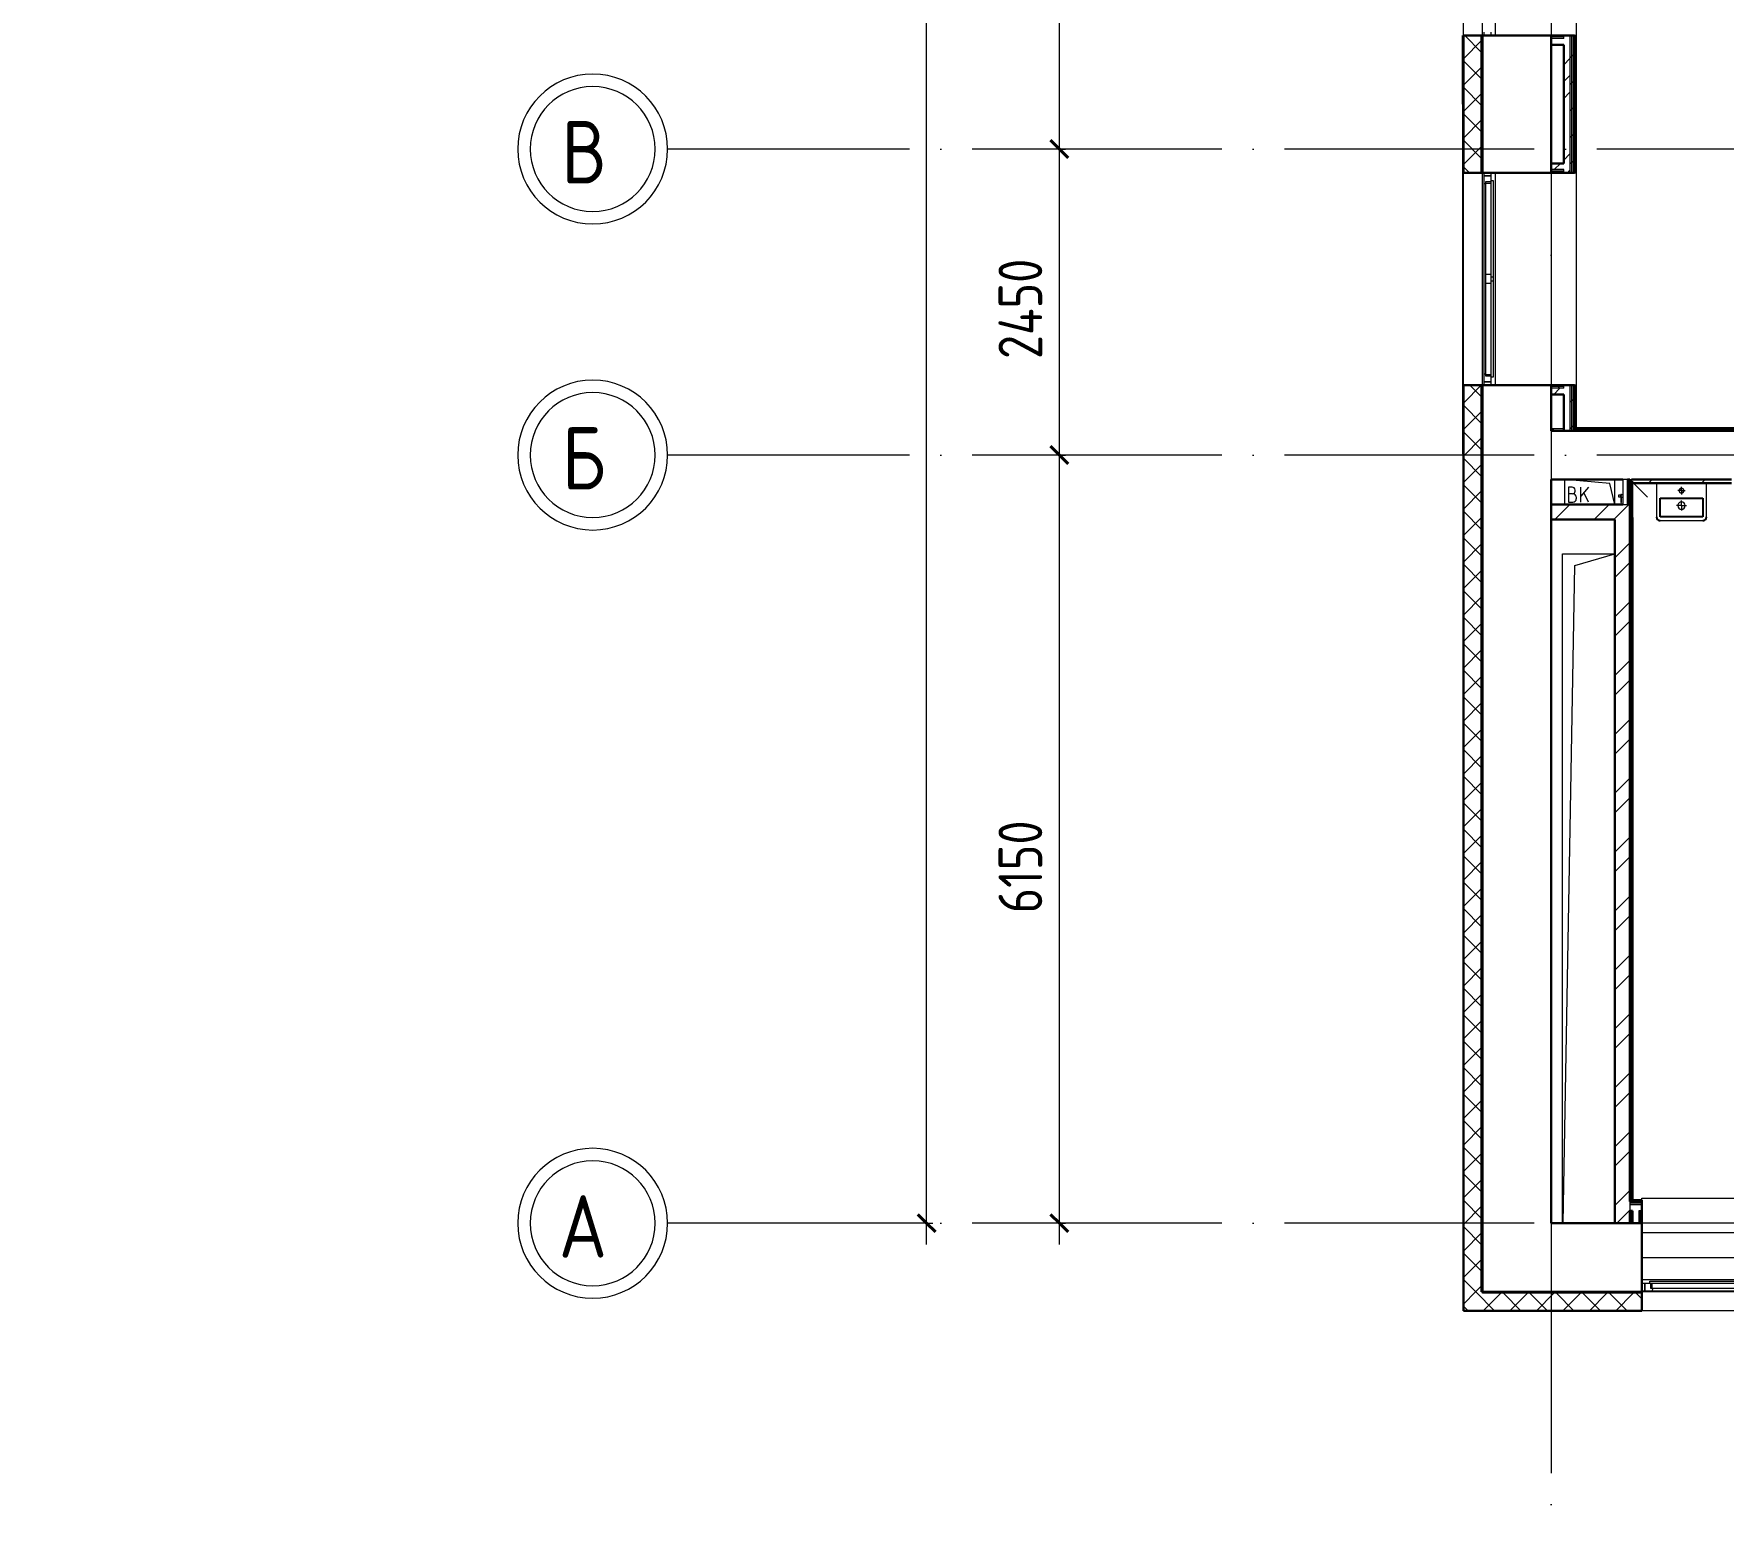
# Model space of a CAD drawing. Header units: millimetres. Extents: x -586848 to 520591, y -385801 to 675781.
# Drawn here: x -64158 to -50636, y -154194 to -142310 of the extents above; entities that cross this region are included whole.
import ezdxf
from ezdxf import colors
from ezdxf.entities.mleader import LeaderData, LeaderLine
from ezdxf.math import Vec2, Vec3

# ---------------------------------------------------------------- set-up
doc = ezdxf.new("R2010")
doc.units = ezdxf.units.MM
doc.linetypes.add('ADSK_Линия сетки', pattern=[25, 20, -2.5, 0, -2.5])
for name, color, linetype, lineweight in [('_ Окна', 7, 'Continuous', 9), ('RC-Выноски', 7, 'Continuous', 0), ('Оборудование', 8, 'Continuous', 18), ('Ограждение', 252, 'Continuous', 9), ('Окна', 252, 'Continuous', 9), ('Оси', 252, 'Continuous', 9), ('Перекрытие', 252, 'Continuous', 18), ('Размеры', 7, 'Continuous', 9), ('Стены внутренние', 7, 'Continuous', 18), ('Стены наружные', 7, 'Continuous', 18), ('Стены штриховка', 7, 'Continuous', 9)]:
    doc.layers.add(name, color=color, linetype=linetype, lineweight=lineweight)
doc.layers.add('Узлы', color=7, linetype='Continuous')
doc.styles.add('GOST Common_2', font='', dxfattribs={"width": 0.9, "height": 250})
doc.styles.add('GOST Common_4', font='', dxfattribs={"height": 7})
doc.styles.add('RubezhCAD', font='', dxfattribs={"oblique": 10})
doc.styles.get('GOST Common_2').set_extended_font_data('GOST type B')
doc.styles.get('GOST Common_4').set_extended_font_data('GOST 2.304 type A')
doc.styles.get('RubezhCAD').set_extended_font_data('GOST type A')

# ---------------------------------------------------------------- blocks, each defined once
blk = doc.blocks.new('1 этаж')
at = {"layer": 'Стены наружные', "lineweight": 9, "true_color": 0x636466}
h = blk.add_hatch(dxfattribs=at)
h.set_pattern_fill('FP_41', color=251, style=0, pattern_type=2)
h.set_pattern_definition([(180, (-32119.82, 96), (-1e-14, -100), [])])
h.paths.add_polyline_path([(-66006, -20704), (-64731, -20704), (-64731, -20694), (-66006, -20694)])
h.paths.add_polyline_path([(2117, -20704), (2694, -20704), (2694, -20694), (1409, -20694), (1409, -20704)])
h.paths.add_polyline_path([(-63031, -20704), (-61881, -20704), (-61881, -20694), (-63031, -20694)])
h.paths.add_polyline_path([(-753, -20704), (-291, -20704), (-291, -20694), (-1391, -20694), (-1391, -20704)])
h.paths.add_polyline_path([(-60181, -20704), (-59051, -20704), (-59051, -20694), (-60181, -20694)])
h.paths.add_polyline_path([(-3623, -20704), (-3091, -20704), (-3091, -20694), (-4166, -20694), (-4166, -20704)])
h.paths.add_polyline_path([(-57351, -20704), (-56241, -20704), (-56241, -20694), (-57351, -20694)])
h.paths.add_polyline_path([(-5866, -20704), (-5866, -20694), (-6961, -20694), (-6961, -20704), (-6493, -20704)])
h.paths.add_polyline_path([(-54541, -20704), (-53451, -20704), (-53451, -20694), (-54541, -20694)])
h.paths.add_polyline_path([(-8661, -20704), (-8661, -20694), (-9766, -20694), (-9766, -20704), (-9363, -20704)])
h.paths.add_polyline_path([(-51751, -20704), (-50621, -20704), (-50621, -20694), (-51751, -20694)])
h.paths.add_polyline_path([(-11516, -20704), (-11466, -20704), (-11466, -20694), (-12546, -20694), (-12546, -20704), (-12234, -20704)])
h.paths.add_polyline_path([(-48921, -20704), (-47801, -20704), (-47801, -20694), (-48921, -20694)])
h.paths.add_polyline_path([(-14246, -20704), (-14246, -20694), (-15321, -20694), (-15321, -20704), (-14386, -20704)])
h.paths.add_polyline_path([(-46101, -20704), (-45031, -20704), (-45031, -20694), (-46101, -20694)])
h.paths.add_polyline_path([(-17256, -20704), (-17021, -20704), (-17021, -20694), (-18121, -20694), (-18121, -20704), (-17974, -20704)])
h.paths.add_polyline_path([(-43331, -20704), (-42231, -20704), (-42231, -20694), (-43331, -20694)])
h.paths.add_polyline_path([(-19821, -20704), (-19821, -20694), (-20921, -20694), (-20921, -20704), (-20127, -20704)])
h.paths.add_polyline_path([(-40531, -20704), (-39401, -20704), (-39401, -20694), (-40531, -20694)])
h.paths.add_polyline_path([(-22621, -20704), (-22621, -20694), (-23701, -20694), (-23701, -20704), (-22997, -20704)])
h.paths.add_polyline_path([(-25867, -20704), (-25401, -20704), (-25401, -20694), (-26501, -20694), (-26501, -20704), (-26499, -20704)])
h.paths.add_polyline_path([(-37701, -20704), (-36591, -20704), (-36591, -20694), (-37701, -20694)])
h.paths.add_polyline_path([(-28203, -20704), (-28201, -20704), (-28201, -20694), (-29241, -20694), (-29240, -20704), (-28378, -20704)])
h.paths.add_polyline_path([(-34891, -20704), (-33781, -20704), (-33781, -20694), (-34891, -20694)])
h.paths.add_polyline_path([(-30941, -20704), (-30941, -20694), (-32081, -20694), (-32080, -20704), (-31091, -20704)])
at = {"color": 251, "lineweight": 18, "true_color": 0x636466}
for p, q in [((-64988, -14222), (-65348, -14189)), ((-65348, -14389), (-65348, -14189)), ((-65289, -14251), (-65319, -14251)), ((-65319, -14251), (-65319, -14371)), ((-65285, -14304), (-65319, -14304)), ((-65265, -14284), (-65265, -14274)), ((-65159, -14251), (-65219, -14322)), ((-65219, -14371), (-65219, -14251)), ((-65159, -14371), (-65195, -14294)), ((-64948, -14389), (-64988, -14222)), ((-65319, -14371), (-65282, -14371)), ((-65255, -14344), (-65255, -14334)), ((-65366, -20144), (-65366, -14784)), ((-65366, -14784), (-64948, -14784)), ((-65267, -14879), (-64948, -14784)), ((-65361, -20144), (-65267, -14879))]:
    blk.add_line(p, q, dxfattribs=at)
for centre, radius, start, end in [((-65289, -14274), 23.3, 0, 90), ((-65285, -14284), 20, 270, 0), ((-65285, -14334), 30, 0, 90), ((-65282, -14344), 26.7, 270, 0)]:
    blk.add_arc(centre, radius, start, end, dxfattribs=at)
at = {"layer": '_ Окна', "color": 251, "true_color": 0x636466}
for p, q in [((-65996, -10609), (-65996, -10634)), ((-65938, -10634), (-65938, -10609)), ((-65996, -11734), (-65996, -11759)), ((-65996, -11759), (-65938, -11759)), ((-65938, -11759), (-65938, -11734)), ((-65938, -13409), (-65996, -13409)), ((-65996, -13409), (-65996, -13434)), ((-65938, -13434), (-65938, -13409)), ((-64706, -20626), (-64731, -20626)), ((-64731, -20684), (-64706, -20684)), ((-64706, -20684), (-64706, -20626))]:
    blk.add_line(p, q, dxfattribs=at)
at = {"layer": '_ Окна', "color": 251, "lineweight": 18, "true_color": 0x636466}
for p, q in [((-65938, -11759), (-65996, -11759)), ((-65996, -11759), (-65996, -11818)), ((-65938, -11797), (-65938, -11759)), ((-65996, -11818), (-65979, -11823)), ((-65979, -11805), (-65938, -11805)), ((-65979, -11817), (-65979, -11805)), ((-65979, -13345), (-65996, -13349)), ((-65996, -13349), (-65996, -13409)), ((-65979, -13363), (-65979, -13351)), ((-65938, -13363), (-65979, -13363)), ((-65938, -13409), (-65938, -13371)), ((-65996, -13409), (-65938, -13409)), ((-64668, -20626), (-64706, -20626)), ((-64706, -20626), (-64706, -20684)), ((-64706, -20684), (-64646, -20684)), ((-64660, -20667), (-64660, -20626)), ((-64648, -20667), (-64660, -20667)), ((-64646, -20684), (-64642, -20667))]:
    blk.add_line(p, q, dxfattribs=at)
at = {"layer": 'Оборудование', "color": 251, "true_color": 0x636466}
for p, q in [((-64846, -14189), (-64883, -14189)), ((-64883, -14189), (-64883, -14389)), ((-64846, -14388), (-64846, -14190)), ((-64836, -14196), (-64846, -14196)), ((-64835, -14381), (-64835, -14197)), ((-64828, -14189), (-64686, -14330)), ((-64901, -14316), (-64918, -14316)), ((-64918, -14316), (-64918, -14328)), ((-64918, -14328), (-64901, -14328)), ((-64899, -14314), (-64901, -14316)), ((-64901, -14316), (-64901, -14328)), ((-64901, -14328), (-64899, -14330)), ((-64883, -14313), (-64899, -14313)), ((-64899, -14313), (-64899, -14332)), ((-64899, -14332), (-64883, -14332)), ((-64893, -14309), (-64898, -14309)), ((-64898, -14309), (-64898, -14317)), ((-64898, -14327), (-64898, -14373)), ((-64893, -14317), (-64893, -14309)), ((-64893, -14373), (-64893, -14327)), ((-64836, -14217), (-64834, -14217)), ((-64834, -14217), (-64836, -14217)), ((-64828, -14208), (-64833, -14208)), ((-64828, -14370), (-64828, -14208)), ((-64826, -14292), (-64828, -14292)), ((-64826, -14296), (-64826, -14292)), ((-64826, -14296), (-64826, -14357)), ((-64898, -14373), (-64893, -14373)), ((-64883, -14389), (-64846, -14389)), ((-64846, -14382), (-64836, -14382)), ((-64834, -14361), (-64836, -14361)), ((-64834, -14361), (-64836, -14361)), ((-64833, -14370), (-64828, -14370)), ((-64828, -14361), (-64826, -14361)), ((-64826, -14361), (-64826, -14357))]:
    blk.add_line(p, q, dxfattribs=at)
for points, knots in [([(-64846, -14190), (-64846, -14190), (-64846, -14189), (-64846, -14189), (-64846, -14189), (-64846, -14189), (-64846, -14189), (-64846, -14189), (-64846, -14189), (-64846, -14189)], [-1, -1, -1, -1, -0.833333, -0.75, -0.583333, -0.458333, -0.333333, -0.166667, 0, 0, 0, 0]), ([(-64835, -14197), (-64835, -14197), (-64835, -14196), (-64835, -14196), (-64835, -14196), (-64835, -14196), (-64835, -14196), (-64835, -14196), (-64836, -14196), (-64836, -14196), (-64836, -14196)], [-1, -1, -1, -1, -0.833333, -0.75, -0.666667, -0.583333, -0.458333, -0.333333, -0.166667, 0, 0, 0, 0]), ([(-64833, -14208), (-64833, -14208), (-64834, -14208), (-64834, -14208), (-64834, -14208), (-64834, -14207), (-64834, -14207), (-64834, -14207), (-64835, -14207), (-64835, -14207), (-64835, -14207), (-64835, -14206), (-64835, -14206)], [-1, -1, -1, -1, -0.833333, -0.75, -0.666667, -0.583333, -0.5, -0.416667, -0.333333, -0.25, -0.166667, 0, 0, 0, 0]), ([(-64846, -14389), (-64846, -14389), (-64846, -14389), (-64846, -14389), (-64846, -14389), (-64846, -14388), (-64846, -14388), (-64846, -14388), (-64846, -14388), (-64846, -14388)], [0, 0, 0, 0, 0.166667, 0.333333, 0.458333, 0.583333, 0.708333, 0.833333, 1, 1, 1, 1]), ([(-64836, -14382), (-64836, -14382), (-64836, -14382), (-64835, -14382), (-64835, -14381), (-64835, -14381), (-64835, -14381), (-64835, -14381), (-64835, -14381), (-64835, -14381), (-64835, -14381)], [0, 0, 0, 0, 0.166667, 0.333333, 0.458333, 0.583333, 0.666667, 0.75, 0.833333, 1, 1, 1, 1]), ([(-64835, -14371), (-64835, -14371), (-64835, -14371), (-64835, -14371), (-64835, -14370), (-64834, -14370), (-64834, -14370), (-64834, -14370), (-64834, -14370), (-64834, -14370), (-64834, -14370), (-64833, -14370), (-64833, -14370)], [0, 0, 0, 0, 0.166667, 0.25, 0.333333, 0.416667, 0.5, 0.583333, 0.666667, 0.75, 0.833333, 1, 1, 1, 1])]:
    blk.add_open_spline(points, degree=3, knots=knots, dxfattribs=at)
at = {"layer": 'Ограждение', "color": 251, "true_color": 0x636466}
for p, q in [((-65256, -6074), (-65256, -13779)), ((-65906, -8934), (-65906, -10634)), ((-65456, -8934), (-65456, -10634)), ((-65256, -8934), (-65256, -10634)), ((-65256, -10634), (-65271, -10634)), ((-65906, -11734), (-65906, -13434)), ((-65456, -11734), (-65456, -13434)), ((-65271, -11734), (-65256, -11734)), ((-65256, -11734), (-65256, -13434)), ((-65256, -13434), (-65271, -13434)), ((-65356, -13784), (-65456, -13784)), ((-65256, -13774), (-59526, -13774)), ((-64808, -14494), (-64803, -14494)), ((-64803, -14494), (-64803, -19959)), ((-64731, -19959), (-64731, -19944)), ((-64731, -19944), (-63031, -19944)), ((-64813, -20129), (-64813, -20044)), ((-64731, -20219), (-63031, -20219)), ((-64731, -20419), (-63031, -20419)), ((-64731, -20594), (-63031, -20594))]:
    blk.add_line(p, q, dxfattribs=at)
at = {"layer": 'Окна', "color": 251, "true_color": 0x636466}
for p, q in [((-65996, -11818), (-65996, -13349)), ((-65979, -12549), (-65979, -11817)), ((-65979, -11817), (-65938, -11817)), ((-65938, -12569), (-65938, -11797)), ((-65938, -11797), (-65921, -11797)), ((-65921, -11797), (-65921, -12569)), ((-65979, -12619), (-65979, -12549)), ((-65938, -12549), (-65979, -12549)), ((-65938, -12599), (-65938, -12569)), ((-65921, -12569), (-65938, -12569)), ((-65921, -12569), (-65921, -12599)), ((-65979, -13351), (-65979, -12619)), ((-65979, -12619), (-65938, -12619)), ((-65938, -13371), (-65938, -12599)), ((-65938, -12599), (-65921, -12599)), ((-65921, -12599), (-65921, -13371)), ((-65938, -13351), (-65979, -13351)), ((-65921, -13371), (-65938, -13371)), ((-64668, -20609), (-63896, -20609)), ((-64668, -20626), (-64668, -20609)), ((-63896, -20626), (-64668, -20626)), ((-64648, -20667), (-64648, -20626)), ((-63916, -20667), (-64648, -20667)), ((-64646, -20684), (-63115, -20684))]:
    blk.add_line(p, q, dxfattribs=at)
at = {"layer": 'Оси', "color": 251, "linetype": 'ADSK_Линия сетки', "ltscale": 100, "true_color": 0x636466}
for p, q in [((-65456, -2644), (-65456, -33770)), ((4411, -11544), (-72528, -11544)), ((4411, -13994), (-72528, -13994)), ((4411, -20144), (-72528, -20144))]:
    blk.add_line(p, q, dxfattribs=at)
at = {"layer": 'Оси', "color": 251, "lineweight": 20, "true_color": 0x636466}
for centre, radius, start, end in [((-73128, -11544), 600, 90, 270), ((-73128, -11544), 600, 270, 90), ((-73128, -11544), 500, 90, 270), ((-73128, -11544), 500, 270, 90), ((-73128, -13994), 600, 90, 270), ((-73128, -13994), 500, 90, 270), ((-73128, -13994), 600, 270, 90), ((-73128, -13994), 500, 270, 90), ((-73128, -20144), 600, 90, 270), ((-73128, -20144), 600, 270, 90), ((-73128, -20144), 500, 90, 270), ((-73128, -20144), 500, 270, 90)]:
    blk.add_arc(centre, radius, start, end, dxfattribs=at)
at = {"layer": 'Перекрытие', "color": 251, "ltscale": 100, "true_color": 0x636466}
for p, q in [((-65348, -14389), (-65348, -14189)), ((-65366, -20144), (-65366, -14784)), ((-65366, -14784), (-64948, -14784))]:
    blk.add_line(p, q, dxfattribs=at)
at = {"layer": 'Размеры', "color": 251, "lineweight": 20, "true_color": 0x636466}
for p, q in [((-70455, -20314), (-70455, 27006)), ((-69393, -11544), (-69393, -5344)), ((-69393, -11544), (-69543, -11544)), ((-69393, -11544), (-69543, -11544)), ((-69393, -13994), (-69393, -11544)), ((-69393, -11544), (-69343, -11544)), ((-69393, -11544), (-69343, -11544)), ((-69393, -13994), (-69543, -13994)), ((-69393, -13994), (-69543, -13994)), ((-69393, -20314), (-69393, -13994)), ((-69393, -13994), (-69343, -13994)), ((-69393, -13994), (-69343, -13994)), ((-70455, -20144), (-70605, -20144)), ((-70455, -20144), (-70405, -20144)), ((-69393, -20144), (-69543, -20144)), ((-69393, -20144), (-69343, -20144))]:
    blk.add_line(p, q, dxfattribs=at)
at = {"layer": 'Размеры', "color": 251, "lineweight": 40, "true_color": 0x636466}
for p, q in [((-69393, -11544), (-69464, -11473)), ((-69393, -11544), (-69464, -11473)), ((-69393, -11544), (-69322, -11614)), ((-69393, -11544), (-69322, -11614)), ((-69393, -13994), (-69464, -13923)), ((-69393, -13994), (-69464, -13923)), ((-69393, -13994), (-69322, -14064)), ((-69393, -13994), (-69322, -14064)), ((-70455, -20144), (-70526, -20073)), ((-70455, -20144), (-70385, -20214)), ((-69393, -20144), (-69464, -20073)), ((-69393, -20144), (-69322, -20214))]:
    blk.add_line(p, q, dxfattribs=at)
at = {"layer": 'Стены внутренние', "color": 251, "true_color": 0x636466}
for p, q in [((-66158, -10634), (-66158, -8934)), ((-66006, -10634), (-66006, -8934)), ((-66158, -13434), (-66158, -11734)), ((-66006, -13434), (-66006, -11734)), ((-64828, -14189), (-64813, -14189)), ((-63031, -20694), (-64731, -20694)), ((-63031, -20846), (-64731, -20846))]:
    blk.add_line(p, q, dxfattribs=at)
at = {"layer": 'Стены внутренние', "color": 251, "lineweight": 30, "true_color": 0x636466}
for p, q in [((-66158, -10634), (-66158, -11734)), ((-66016, -10634), (-66158, -10634)), ((-65456, -10634), (-66006, -10634)), ((-66006, -10634), (-66006, -11734)), ((-65456, -11659), (-65456, -10709)), ((-66158, -11734), (-66016, -11734)), ((-66006, -11734), (-65456, -11734)), ((-66158, -13434), (-66158, -20846)), ((-66016, -13434), (-66158, -13434)), ((-65456, -13434), (-66006, -13434)), ((-66006, -13434), (-66006, -20694)), ((-65456, -13799), (-65456, -13509)), ((-65356, -13799), (-65456, -13799)), ((-65456, -14389), (-65456, -14189)), ((-65456, -14189), (-64883, -14189)), ((-64846, -14189), (-64828, -14189)), ((-64813, -14189), (-64013, -14189)), ((-65456, -20144), (-65456, -14509)), ((-64948, -20144), (-65456, -20144)), ((-64806, -20144), (-64828, -20144)), ((-64731, -20694), (-64731, -20144)), ((-66006, -20694), (-64731, -20694)), ((-64731, -20846), (-64731, -20704)), ((-66158, -20846), (-64731, -20846))]:
    blk.add_line(p, q, dxfattribs=at)
at = {"layer": 'Стены внутренние', "color": 251, "linetype": 'Continuous', "lineweight": 9, "true_color": 0x636466}
for p, q in [((-66156, -10818), (-66016, -10678)), ((-66016, -10768), (-66148, -10636)), ((-66016, -10980), (-66156, -10840)), ((-66156, -11030), (-66016, -10890)), ((-66016, -11192), (-66156, -11052)), ((-66156, -11080), (-66156, -11080)), ((-66156, -11242), (-66016, -11102)), ((-66016, -11404), (-66156, -11264)), ((-66156, -11283), (-66156, -11283)), ((-66156, -11454), (-66016, -11314)), ((-66016, -11616), (-66156, -11476)), ((-66156, -11666), (-66016, -11526)), ((-66156, -11588), (-66156, -11588)), ((-66113, -11732), (-66156, -11689)), ((-66156, -13575), (-66016, -13435)), ((-66156, -13518), (-66156, -13518)), ((-66125, -13436), (-66126, -13435)), ((-66016, -13526), (-66106, -13436)), ((-66016, -13738), (-66156, -13598)), ((-66156, -13787), (-66016, -13647)), ((-66016, -13950), (-66156, -13810)), ((-66156, -13823), (-66156, -13823)), ((-66156, -14000), (-66016, -13860)), ((-66016, -14162), (-66156, -14022)), ((-66156, -14195), (-66158, -14192)), ((-66156, -14212), (-66016, -14072)), ((-66016, -14374), (-66156, -14234)), ((-66156, -14424), (-66016, -14284)), ((-66156, -14399), (-66158, -14395)), ((-66156, -14433), (-66156, -14433)), ((-66016, -14586), (-66156, -14446)), ((-66156, -14636), (-66016, -14496)), ((-66156, -14636), (-66156, -14636)), ((-66016, -14798), (-66156, -14658)), ((-66156, -14848), (-66016, -14708)), ((-66156, -14860), (-66158, -14863)), ((-66016, -15011), (-66156, -14871)), ((-66156, -15060), (-66016, -14920)), ((-66156, -14941), (-66156, -14941)), ((-66016, -15223), (-66156, -15083)), ((-66156, -15272), (-66016, -15132)), ((-66016, -15435), (-66156, -15295)), ((-66156, -15484), (-66016, -15344)), ((-66016, -15647), (-66156, -15507)), ((-66156, -15550), (-66156, -15550)), ((-66156, -15697), (-66016, -15557)), ((-66016, -15859), (-66156, -15719)), ((-66156, -15754), (-66156, -15754)), ((-66156, -15909), (-66016, -15769)), ((-66016, -16071), (-66156, -15931)), ((-66156, -16121), (-66016, -15981)), ((-66156, -16058), (-66156, -16058)), ((-66016, -16283), (-66156, -16143)), ((-66156, -16333), (-66016, -16193)), ((-66156, -16282), (-66158, -16285)), ((-66016, -16495), (-66156, -16355)), ((-66156, -16545), (-66016, -16405)), ((-66156, -16634), (-66158, -16631)), ((-66016, -16708), (-66156, -16568)), ((-66156, -16757), (-66016, -16617)), ((-66156, -16668), (-66156, -16668)), ((-66016, -16920), (-66156, -16780)), ((-66156, -16969), (-66016, -16829)), ((-66156, -16871), (-66156, -16871)), ((-66016, -17132), (-66156, -16992)), ((-66156, -17182), (-66016, -17042)), ((-66156, -17176), (-66156, -17176)), ((-66016, -17344), (-66156, -17204)), ((-66156, -17394), (-66016, -17254)), ((-66016, -17556), (-66156, -17416)), ((-66156, -17606), (-66016, -17466)), ((-66016, -17768), (-66156, -17628)), ((-66156, -17818), (-66016, -17678)), ((-66156, -17786), (-66156, -17786)), ((-66016, -17980), (-66156, -17840)), ((-66156, -18030), (-66016, -17890)), ((-66156, -17989), (-66156, -17989)), ((-66016, -18193), (-66156, -18053)), ((-66156, -18242), (-66016, -18102)), ((-66016, -18405), (-66156, -18265)), ((-66156, -18294), (-66156, -18294)), ((-66156, -18454), (-66016, -18314)), ((-66016, -18617), (-66156, -18477)), ((-66156, -18517), (-66156, -18518)), ((-66156, -18666), (-66016, -18526)), ((-66016, -18829), (-66156, -18689)), ((-66156, -18879), (-66016, -18739)), ((-66156, -18869), (-66158, -18866)), ((-66016, -19041), (-66156, -18901)), ((-66156, -18903), (-66156, -18903)), ((-66156, -19091), (-66016, -18951)), ((-66156, -19106), (-66156, -19106)), ((-66016, -19253), (-66156, -19113)), ((-66156, -19303), (-66016, -19163)), ((-66016, -19465), (-66156, -19325)), ((-66156, -19515), (-66016, -19375)), ((-66156, -19411), (-66156, -19411)), ((-66016, -19677), (-66156, -19537)), ((-66156, -19727), (-66016, -19587)), ((-66016, -19890), (-66156, -19750)), ((-66156, -19939), (-66016, -19799)), ((-66016, -20102), (-66156, -19962)), ((-66156, -20151), (-66016, -20011)), ((-66156, -20021), (-66156, -20021)), ((-66016, -20314), (-66156, -20174)), ((-66156, -20224), (-66156, -20224)), ((-66156, -20364), (-66016, -20224)), ((-66016, -20526), (-66156, -20386)), ((-66156, -20576), (-66016, -20436)), ((-66156, -20529), (-66156, -20529)), ((-66060, -20694), (-66156, -20598)), ((-66062, -20694), (-66016, -20648)), ((-66156, -20788), (-66062, -20694)), ((-66122, -20844), (-66156, -20810)), ((-65910, -20844), (-66060, -20694)), ((-66000, -20844), (-65860, -20704)), ((-65698, -20844), (-65838, -20704)), ((-65787, -20844), (-65647, -20704)), ((-65486, -20844), (-65626, -20704)), ((-65575, -20844), (-65435, -20704)), ((-65274, -20844), (-65414, -20704)), ((-65363, -20844), (-65223, -20704)), ((-65062, -20844), (-65202, -20704)), ((-65151, -20844), (-65011, -20704)), ((-64849, -20844), (-64989, -20704)), ((-64939, -20844), (-64799, -20704)), ((-64731, -20750), (-64777, -20704)), ((-65953, -20846), (-65954, -20844)), ((-64918, -20844), (-64919, -20846))]:
    blk.add_line(p, q, dxfattribs=at)
at = {"layer": 'Стены наружные', "color": 251, "lineweight": 30, "true_color": 0x636466}
for p, q in [((-66163, -10634), (-66163, -11184)), ((-66158, -10634), (-66163, -10634)), ((-66006, -10634), (-66016, -10634)), ((-65271, -10634), (-65456, -10634)), ((-65456, -10634), (-65456, -10709)), ((-65271, -11734), (-65271, -10634)), ((-65456, -10709), (-65356, -10709)), ((-65356, -10709), (-65356, -11659)), ((-66163, -11184), (-66158, -11184)), ((-66016, -11734), (-66006, -11734)), ((-65356, -11659), (-65456, -11659)), ((-65456, -11659), (-65456, -11734)), ((-65456, -11734), (-65271, -11734)), ((-66006, -13434), (-66016, -13434)), ((-65271, -13434), (-65456, -13434)), ((-65456, -13434), (-65456, -13509)), ((-65456, -13509), (-65356, -13509)), ((-65356, -13509), (-65356, -13799)), ((-65271, -13779), (-65271, -13434)), ((-65276, -13784), (-65276, -13779)), ((-59516, -13784), (-65276, -13784)), ((-59521, -13779), (-65271, -13779)), ((-65356, -13799), (-59501, -13799)), ((-64828, -14189), (-64828, -14208)), ((-64808, -14204), (-64813, -14204)), ((-64813, -14204), (-64813, -19964)), ((-64813, -14219), (-64013, -14219)), ((-64808, -19959), (-64808, -14204)), ((-64883, -14389), (-65456, -14389)), ((-65456, -14389), (-65456, -14509)), ((-64828, -14389), (-64846, -14389)), ((-64828, -14370), (-64828, -19969)), ((-65456, -14509), (-64948, -14509)), ((-64948, -14509), (-64948, -20144)), ((-64828, -19969), (-64813, -19969)), ((-64731, -19959), (-64808, -19959)), ((-64731, -20144), (-64731, -19959)), ((-64948, -20144), (-64828, -20144)), ((-64828, -20144), (-64828, -20044)), ((-64828, -20044), (-64806, -20044)), ((-64806, -20044), (-64806, -20144)), ((-64806, -20144), (-64731, -20144)), ((-64731, -20704), (-64731, -20694))]:
    blk.add_line(p, q, dxfattribs=at)
at = {"layer": 'Стены наружные', "color": 251, "linetype": 'Continuous', "lineweight": 9, "true_color": 0x636466}
for p, q in [((-65361, -10659), (-65356, -10654)), ((-65276, -10645), (-65271, -10640)), ((-66006, -10704), (-66016, -10704)), ((-66006, -10804), (-66016, -10804)), ((-65306, -10816), (-65293, -10804)), ((-65293, -10804), (-65281, -10791)), ((-65276, -10715), (-65271, -10710)), ((-65276, -10786), (-65271, -10781)), ((-66006, -10904), (-66016, -10904)), ((-65356, -10869), (-65306, -10819)), ((-65276, -10857), (-65271, -10852)), ((-65276, -10928), (-65271, -10923)), ((-66006, -11004), (-66016, -11004)), ((-65356, -11004), (-65306, -10954)), ((-65306, -11028), (-65293, -11016)), ((-65293, -11016), (-65281, -11003)), ((-65281, -11003), (-65276, -10998)), ((-65276, -10998), (-65271, -10993)), ((-65276, -11069), (-65271, -11064)), ((-66006, -11104), (-66016, -11104)), ((-66006, -11204), (-66016, -11204)), ((-65356, -11139), (-65306, -11089)), ((-65293, -11228), (-65281, -11215)), ((-65276, -11140), (-65271, -11135)), ((-65276, -11210), (-65271, -11205)), ((-66006, -11304), (-66016, -11304)), ((-65306, -11240), (-65293, -11228)), ((-65276, -11281), (-65271, -11276)), ((-65276, -11352), (-65271, -11347)), ((-66006, -11404), (-66016, -11404)), ((-65306, -11453), (-65293, -11440)), ((-65293, -11440), (-65281, -11428)), ((-65281, -11428), (-65276, -11423)), ((-65276, -11423), (-65271, -11418)), ((-65276, -11493), (-65271, -11488)), ((-66006, -11504), (-66016, -11504)), ((-66006, -11604), (-66016, -11604)), ((-65356, -11632), (-65306, -11582)), ((-65276, -11564), (-65271, -11559)), ((-66006, -11704), (-66016, -11704)), ((-65433, -11709), (-65383, -11659)), ((-65375, -11734), (-65362, -11721)), ((-65362, -11721), (-65356, -11715)), ((-65323, -11734), (-65306, -11717)), ((-65306, -11665), (-65293, -11652)), ((-65293, -11652), (-65281, -11640)), ((-65276, -11635), (-65271, -11630)), ((-65276, -11705), (-65271, -11700)), ((-66006, -13504), (-66016, -13504)), ((-65436, -13509), (-65386, -13459)), ((-65403, -13459), (-65390, -13446)), ((-65390, -13446), (-65378, -13434)), ((-65276, -13473), (-65271, -13468)), ((-66006, -13604), (-66016, -13604)), ((-65306, -13574), (-65293, -13561)), ((-65293, -13561), (-65281, -13549)), ((-65281, -13549), (-65276, -13544)), ((-65276, -13544), (-65271, -13539)), ((-65276, -13615), (-65271, -13610)), ((-66006, -13704), (-66016, -13704)), ((-65306, -13786), (-65293, -13773)), ((-65293, -13773), (-65281, -13761)), ((-65276, -13685), (-65271, -13680)), ((-65276, -13756), (-65271, -13751)), ((-65233, -13784), (-65228, -13779)), ((-65162, -13784), (-65157, -13779)), ((-65120, -13799), (-65120, -13784)), ((-65091, -13784), (-65086, -13779)), ((-65021, -13784), (-65016, -13779)), ((-64950, -13784), (-64945, -13779)), ((-64879, -13784), (-64874, -13779)), ((-64809, -13784), (-64804, -13779)), ((-64738, -13784), (-64733, -13779)), ((-64667, -13784), (-64662, -13779)), ((-64596, -13784), (-64591, -13779)), ((-64526, -13784), (-64521, -13779)), ((-64520, -13799), (-64520, -13784)), ((-64455, -13784), (-64450, -13779)), ((-64384, -13784), (-64379, -13779)), ((-64314, -13784), (-64309, -13779)), ((-64243, -13784), (-64238, -13779)), ((-64172, -13784), (-64167, -13779)), ((-64101, -13784), (-64096, -13779)), ((-66006, -13804), (-66016, -13804)), ((-66006, -13904), (-66016, -13904)), ((-66006, -14004), (-66016, -14004)), ((-66006, -14104), (-66016, -14104)), ((-64678, -14219), (-64648, -14189)), ((-64254, -14219), (-64224, -14189)), ((-66006, -14204), (-66016, -14204)), ((-66006, -14304), (-66016, -14304)), ((-64813, -14212), (-64808, -14207)), ((-64813, -14283), (-64808, -14278)), ((-66006, -14404), (-66016, -14404)), ((-65426, -14509), (-65306, -14389)), ((-65112, -14509), (-64992, -14389)), ((-64948, -14502), (-64834, -14389)), ((-64828, -14369), (-64813, -14354)), ((-64813, -14354), (-64808, -14349)), ((-64813, -14424), (-64808, -14419)), ((-66006, -14504), (-66016, -14504)), ((-64954, -14509), (-64948, -14502)), ((-64813, -14495), (-64808, -14490)), ((-64813, -14566), (-64808, -14561)), ((-66006, -14604), (-66016, -14604)), ((-66006, -14704), (-66016, -14704)), ((-64948, -14816), (-64828, -14696)), ((-64813, -14636), (-64808, -14631)), ((-64813, -14707), (-64808, -14702)), ((-66006, -14804), (-66016, -14804)), ((-64948, -14974), (-64828, -14854)), ((-64828, -14793), (-64813, -14778)), ((-64813, -14778), (-64808, -14773)), ((-64813, -14849), (-64808, -14844)), ((-66006, -14904), (-66016, -14904)), ((-66006, -15004), (-66016, -15004)), ((-64813, -14919), (-64808, -14914)), ((-64813, -14990), (-64808, -14985)), ((-66006, -15104), (-66016, -15104)), ((-64813, -15061), (-64808, -15056)), ((-64813, -15131), (-64808, -15126)), ((-66006, -15204), (-66016, -15204)), ((-64948, -15288), (-64828, -15168)), ((-64828, -15217), (-64813, -15202)), ((-64813, -15202), (-64808, -15197)), ((-64813, -15273), (-64808, -15268)), ((-66006, -15304), (-66016, -15304)), ((-66006, -15404), (-66016, -15404)), ((-64948, -15445), (-64828, -15325)), ((-64813, -15344), (-64808, -15339)), ((-64813, -15414), (-64808, -15409)), ((-66006, -15504), (-66016, -15504)), ((-64813, -15485), (-64808, -15480)), ((-66006, -15604), (-66016, -15604)), ((-64948, -15759), (-64828, -15639)), ((-64828, -15641), (-64813, -15626)), ((-64813, -15556), (-64808, -15551)), ((-64813, -15626), (-64808, -15621)), ((-66006, -15704), (-66016, -15704)), ((-66006, -15804), (-66016, -15804)), ((-64948, -15916), (-64828, -15796)), ((-64813, -15697), (-64808, -15692)), ((-64813, -15768), (-64808, -15763)), ((-66006, -15904), (-66016, -15904)), ((-64813, -15839), (-64808, -15834)), ((-64813, -15909), (-64808, -15904)), ((-66006, -16004), (-66016, -16004)), ((-64828, -16066), (-64813, -16051)), ((-64813, -15980), (-64808, -15975)), ((-64813, -16051), (-64808, -16046)), ((-66006, -16104), (-66016, -16104)), ((-66006, -16204), (-66016, -16204)), ((-64948, -16231), (-64828, -16111)), ((-64813, -16121), (-64808, -16116)), ((-64813, -16192), (-64808, -16187)), ((-66006, -16304), (-66016, -16304)), ((-64948, -16388), (-64828, -16268)), ((-64813, -16263), (-64808, -16258)), ((-64813, -16334), (-64808, -16329)), ((-66006, -16404), (-66016, -16404)), ((-64828, -16490), (-64813, -16475)), ((-64813, -16404), (-64808, -16399)), ((-64813, -16475), (-64808, -16470)), ((-66006, -16504), (-66016, -16504)), ((-66006, -16604), (-66016, -16604)), ((-64948, -16702), (-64828, -16582)), ((-64813, -16546), (-64808, -16541)), ((-64813, -16616), (-64808, -16611)), ((-66006, -16704), (-66016, -16704)), ((-64948, -16859), (-64828, -16739)), ((-64813, -16687), (-64808, -16682)), ((-64813, -16758), (-64808, -16753)), ((-66006, -16804), (-66016, -16804)), ((-64828, -16914), (-64813, -16899)), ((-64813, -16828), (-64808, -16823)), ((-64813, -16899), (-64808, -16894)), ((-66006, -16904), (-66016, -16904)), ((-66006, -17004), (-66016, -17004)), ((-64813, -16970), (-64808, -16965)), ((-64813, -17041), (-64808, -17036)), ((-66006, -17104), (-66016, -17104)), ((-64948, -17174), (-64828, -17054)), ((-64813, -17111), (-64808, -17106)), ((-66006, -17204), (-66016, -17204)), ((-66006, -17304), (-66016, -17304)), ((-64948, -17331), (-64828, -17211)), ((-64813, -17182), (-64808, -17177)), ((-64813, -17253), (-64808, -17248)), ((-66006, -17404), (-66016, -17404)), ((-64828, -17338), (-64813, -17323)), ((-64813, -17323), (-64808, -17318)), ((-64813, -17394), (-64808, -17389)), ((-66006, -17504), (-66016, -17504)), ((-64948, -17645), (-64828, -17525)), ((-64813, -17465), (-64808, -17460)), ((-64813, -17536), (-64808, -17531)), ((-66006, -17604), (-66016, -17604)), ((-66006, -17704), (-66016, -17704)), ((-64948, -17802), (-64828, -17682)), ((-64813, -17606), (-64808, -17601)), ((-64813, -17677), (-64808, -17672)), ((-66006, -17804), (-66016, -17804)), ((-64828, -17763), (-64813, -17748)), ((-64813, -17748), (-64808, -17743)), ((-64813, -17818), (-64808, -17813)), ((-66006, -17904), (-66016, -17904)), ((-64813, -17889), (-64808, -17884)), ((-64813, -17960), (-64808, -17955)), ((-66006, -18004), (-66016, -18004)), ((-66006, -18104), (-66016, -18104)), ((-64948, -18117), (-64828, -17997)), ((-64813, -18031), (-64808, -18026)), ((-64813, -18101), (-64808, -18096)), ((-66006, -18204), (-66016, -18204)), ((-64948, -18274), (-64828, -18154)), ((-64828, -18187), (-64813, -18172)), ((-64813, -18172), (-64808, -18167)), ((-64813, -18243), (-64808, -18238)), ((-66006, -18304), (-66016, -18304)), ((-64813, -18313), (-64808, -18308)), ((-64813, -18384), (-64808, -18379)), ((-66006, -18404), (-66016, -18404)), ((-66006, -18504), (-66016, -18504)), ((-64948, -18588), (-64828, -18468)), ((-64813, -18455), (-64808, -18450)), ((-64813, -18526), (-64808, -18521)), ((-66006, -18604), (-66016, -18604)), ((-64948, -18745), (-64828, -18625)), ((-64828, -18611), (-64813, -18596)), ((-64813, -18596), (-64808, -18591)), ((-66006, -18704), (-66016, -18704)), ((-64813, -18667), (-64808, -18662)), ((-64813, -18738), (-64808, -18733)), ((-66006, -18804), (-66016, -18804)), ((-66006, -18904), (-66016, -18904)), ((-64813, -18808), (-64808, -18803)), ((-64813, -18879), (-64808, -18874)), ((-66006, -19004), (-66016, -19004)), ((-64948, -19060), (-64828, -18940)), ((-64828, -19036), (-64813, -19021)), ((-64813, -18950), (-64808, -18945)), ((-64813, -19021), (-64808, -19016)), ((-66006, -19104), (-66016, -19104)), ((-64948, -19217), (-64828, -19097)), ((-64813, -19091), (-64808, -19086)), ((-64813, -19162), (-64808, -19157)), ((-66006, -19204), (-66016, -19204)), ((-66006, -19304), (-66016, -19304)), ((-64813, -19233), (-64808, -19228)), ((-64813, -19303), (-64808, -19298)), ((-66006, -19404), (-66016, -19404)), ((-64948, -19531), (-64828, -19411)), ((-64828, -19460), (-64813, -19445)), ((-64813, -19374), (-64808, -19369)), ((-64813, -19445), (-64808, -19440)), ((-66006, -19504), (-66016, -19504)), ((-66006, -19604), (-66016, -19604)), ((-64948, -19688), (-64828, -19568)), ((-64813, -19516), (-64808, -19511)), ((-64813, -19586), (-64808, -19581)), ((-66006, -19704), (-66016, -19704)), ((-64813, -19657), (-64808, -19652)), ((-64813, -19728), (-64808, -19723)), ((-66006, -19804), (-66016, -19804)), ((-64828, -19884), (-64813, -19869)), ((-64813, -19798), (-64808, -19793)), ((-64813, -19869), (-64808, -19864)), ((-66006, -19904), (-66016, -19904)), ((-66006, -20004), (-66016, -20004)), ((-64948, -20002), (-64828, -19882)), ((-64813, -19940), (-64808, -19935)), ((-64766, -19964), (-64761, -19959)), ((-66006, -20104), (-66016, -20104)), ((-64932, -20144), (-64828, -20040)), ((-66006, -20204), (-66016, -20204)), ((-66006, -20304), (-66016, -20304)), ((-66006, -20404), (-66016, -20404)), ((-66006, -20504), (-66016, -20504)), ((-66006, -20604), (-66016, -20604))]:
    blk.add_line(p, q, dxfattribs=at)
at = {"layer": 'Стены наружные', "color": 251, "true_color": 0x636466}
for p, q in [((-66163, -13984), (-66163, -11184)), ((-66158, -11734), (-66163, -11734)), ((-66163, -13434), (-66158, -13434)), ((-65456, -13791), (-65441, -13791)), ((-65441, -13784), (-65441, -13791)), ((-66158, -13984), (-66163, -13984)), ((-64948, -14389), (-64948, -14189)), ((-64820, -20129), (-64806, -20129)), ((-64820, -20144), (-64820, -20129))]:
    blk.add_line(p, q, dxfattribs=at)
at = {"layer": 'Стены штриховка', "color": 251, "true_color": 0x636466}
for p, q in [((-66156, -10636), (-66156, -11732)), ((-66082, -10636), (-66156, -10636)), ((-66082, -10636), (-66082, -10634)), ((-66016, -11734), (-66016, -10634)), ((-65356, -10646), (-65456, -10646)), ((-65356, -10659), (-65456, -10659)), ((-65356, -10659), (-65356, -10634)), ((-65306, -10634), (-65306, -11734)), ((-65293, -10634), (-65293, -11734)), ((-65281, -10634), (-65281, -11734)), ((-65276, -11734), (-65276, -10634)), ((-66156, -11732), (-66082, -11732)), ((-66082, -11734), (-66082, -11732)), ((-65356, -11709), (-65456, -11709)), ((-65356, -11721), (-65456, -11721)), ((-65356, -11734), (-65356, -11709)), ((-66156, -13436), (-66156, -20846)), ((-66082, -13436), (-66156, -13436)), ((-66082, -13436), (-66082, -13434)), ((-66016, -20694), (-66016, -13434)), ((-65356, -13446), (-65456, -13446)), ((-65356, -13459), (-65456, -13459)), ((-65356, -13459), (-65356, -13434)), ((-65306, -13434), (-65306, -13799)), ((-65293, -13434), (-65293, -13799)), ((-65281, -13434), (-65281, -13799)), ((-65276, -13779), (-65276, -13434)), ((-65276, -13784), (-65276, -13799)), ((-64813, -14189), (-64813, -14204)), ((-64828, -19969), (-64828, -20044)), ((-64828, -19981), (-64731, -19981)), ((-64828, -19994), (-64731, -19994)), ((-64731, -19964), (-64813, -19964)), ((-64813, -19969), (-64731, -19969)), ((-64731, -20044), (-64756, -20044)), ((-64756, -20044), (-64756, -20144)), ((-64743, -20044), (-64743, -20144)), ((-66006, -20694), (-66016, -20694)), ((-66006, -20704), (-66006, -20694)), ((-64731, -20704), (-66006, -20704)), ((-64731, -20770), (-64733, -20770)), ((-64733, -20844), (-64733, -20770)), ((-66158, -20844), (-64733, -20844))]:
    blk.add_line(p, q, dxfattribs=at)
at = {"layer": 'Узлы', "color": 251, "lineweight": 9, "true_color": 0x636466}
for p, q in [((-64613, -14219), (-64613, -14489)), ((-64413, -14279), (-64443, -14279)), ((-64413, -14279), (-64413, -14249)), ((-64413, -14279), (-64413, -14309)), ((-64413, -14279), (-64383, -14279)), ((-64213, -14489), (-64213, -14219)), ((-64413, -14399), (-64453, -14399)), ((-64413, -14399), (-64413, -14359)), ((-64413, -14399), (-64413, -14439)), ((-64413, -14399), (-64373, -14399)), ((-64583, -14519), (-64413, -14519)), ((-64413, -14519), (-64243, -14519))]:
    blk.add_line(p, q, dxfattribs=at)
at = {"layer": 'Узлы', "color": 251, "true_color": 0x636466}
for p, q in [((-64583, -14489), (-64583, -14338)), ((-64583, -14338), (-64243, -14338)), ((-64243, -14338), (-64243, -14489)), ((-64243, -14489), (-64583, -14489))]:
    blk.add_line(p, q, dxfattribs=at)
at = {"layer": 'Узлы', "color": 251, "lineweight": 9, "true_color": 0x636466}
for centre, radius, start, end in [((-64413, -14279), 20, 90, 180.0116), ((-64413, -14279), 20, 180, 270), ((-64413, -14279), 20, 0, 90), ((-64413, -14279), 20, 270, 0), ((-64413, -14399), 30, 90, 180.0077), ((-64413, -14399), 30, 180, 270), ((-64413, -14399), 30, 0, 90), ((-64413, -14399), 30, 270, 0)]:
    blk.add_arc(centre, radius, start, end, dxfattribs=at)
at = {"layer": 'Узлы', "color": 251, "true_color": 0x636466}
for centre, start, end in [((-64583, -14489), 180, 270), ((-64243, -14489), 270, 0)]:
    blk.add_arc(centre, 30, start, end, dxfattribs=at)
at = {"layer": 'Оси', "color": 251, "true_color": 0x636466, "style": 'GOST Common_2', "width": 0.9}
for s, p in [('В', (-73378, -11819)), ('Б', (-73375, -14269)), ('А', (-73399, -20419))]:
    blk.add_text(s, height=500, dxfattribs=at).set_placement(p)
at = {"layer": 'Размеры', "color": 251, "lineweight": 20, "true_color": 0x636466, "char_height": 350, "width": 1095.38, "attachment_point": 1, "rotation": 90, "line_spacing_factor": 1.022761, "style": 'GOST Common_4'}
for s, insert in [('2450', (-69880, -13225)), ('6150', (-69880, -17663))]:
    blk.add_mtext(s, dxfattribs=dict(at, insert=insert))

msp = doc.modelspace()

# ---------------------------------------------------------------- block references
msp.add_blockref('1 этаж', (13443.4, -131688.8))

# ---------------------------------------------------------------- leaders
at = {"layer": 'RC-Выноски', "linetype": 'Continuous', "ltscale": 15}
ml = msp.add_multileader_mtext('Standard', dxfattribs=at)
ml.set_content('{\\H0.91667x;РЦ2 - }КПСВВнг(А)-LSLTx 1x2x1,0', color=256, style='RubezhCAD')
ml.set_leader_properties()
ml.build(insert=Vec2(0, 0))
ml.multileader.update_dxf_attribs({"has_text_frame": 1, "text_left_attachment_type": 6, "text_right_attachment_type": 6, "dogleg_length": 2, "arrow_head_size": 400, "scale": 100})
ctx = ml.context
ctx.base_point, ctx.scale, ctx.char_height, ctx.arrow_head_size, ctx.landing_gap_size, ctx.plane_origin = Vec3(-27986, -143715.9), 100, 250, 400, 100, Vec3(-555663.3, -182432.5)
ctx.left_attachment, ctx.right_attachment, ctx.text_align_type = 6, 6, 2
notes = []
notes.append((ctx, [(1, (1, 1, 0), (-23338.8, -143715.9), (-1, 0), 200, [(0, [(-21910.7, -144962.5)], 0, [])])]))
ctx.mtext.insert, ctx.mtext.width, ctx.mtext.alignment, ctx.mtext.flow_direction = Vec3(-23638.8, -143415.9), 5324.915, 3, 5
ml = msp.add_multileader_mtext('Standard', dxfattribs=at)
ml.set_content('{\\H0.91667x;Р1 - }КПСВВнг(А)-LSLTx 1x2x1,0', color=256, style='RubezhCAD')
ml.set_leader_properties()
ml.build(insert=Vec2(0, 0))
ml.multileader.update_dxf_attribs({"has_text_frame": 1, "text_left_attachment_type": 6, "text_right_attachment_type": 6, "dogleg_length": 2, "arrow_head_size": 400, "scale": 100})
ctx = ml.context
ctx.base_point, ctx.scale, ctx.char_height, ctx.arrow_head_size, ctx.landing_gap_size, ctx.plane_origin = Vec3(-16626.6, -143849.9), 100, 250, 400, 100, Vec3(-544516.8, -182566.5)
ctx.left_attachment, ctx.right_attachment, ctx.text_align_type = 6, 6, 2
notes.append((ctx, [(1, (1, 1, 0), (-12192.2, -143849.9), (-1, 0), 200, [(0, [(-10764.1, -145096.4)], 0, [])])]))
ctx.mtext.insert, ctx.mtext.width, ctx.mtext.alignment, ctx.mtext.flow_direction = Vec3(-12492.2, -143549.9), 5324.915, 3, 5
for ctx, leaders in notes:
    for number, flags, end, landing, length, lines in leaders:
        leader = LeaderData()
        leader.index, (leader.has_last_leader_line, leader.has_dogleg_vector, leader.attachment_direction) = number, flags
        leader.last_leader_point, leader.dogleg_vector, leader.dogleg_length = Vec3(end), Vec3(landing), length
        for number, points, colour, breaks in lines:
            line = LeaderLine()
            line.index, line.vertices, line.color, line.breaks = number, Vec3.list(points), colors.encode_raw_color(colour), breaks
            leader.lines.append(line)
        ctx.leaders.append(leader)

doc.saveas('drawing.dxf')
